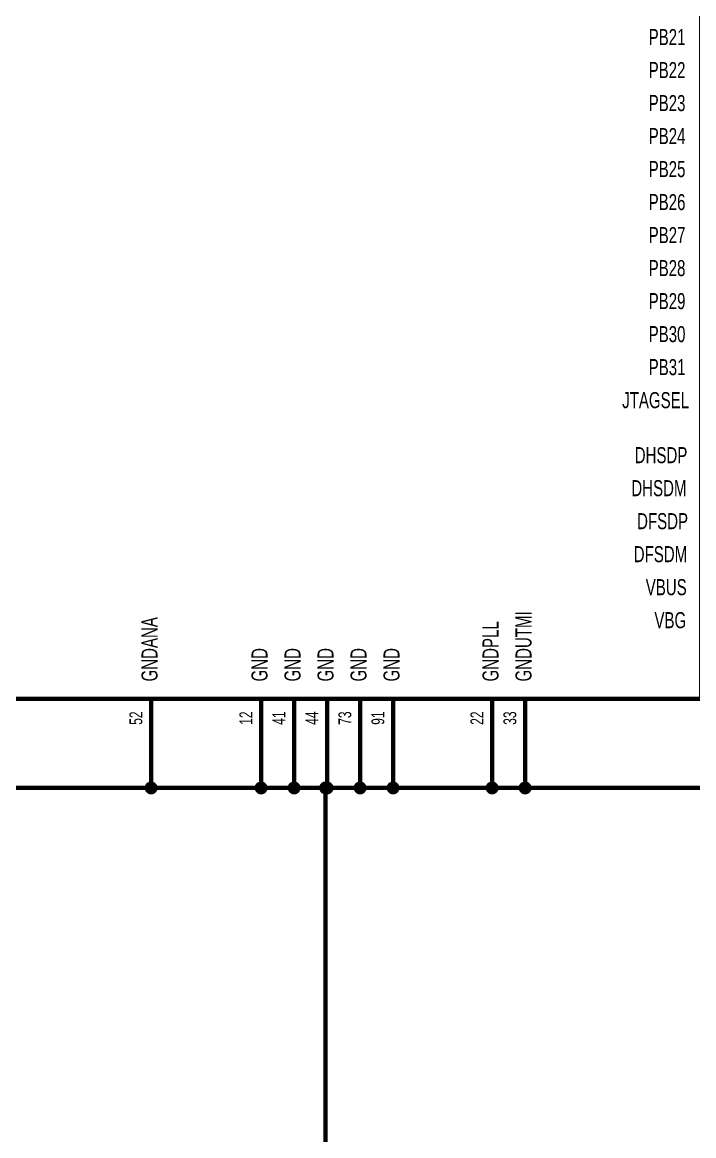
# Model space of a CAD drawing. Extents: x -0.3 to 11.2, y -0.5 to 7.6.
# Drawn here: x 4.817 to 6.343, y 1.018 to 3.548 of the extents above; entities that cross this region are included whole.
import ezdxf
from ezdxf.enums import TextEntityAlignment as Align

# ---------------------------------------------------------------- set-up
doc = ezdxf.new("R2010")
doc.units = 0
for name, color, linetype in [('Element', 253, 'CONTINUOUS'), ('Net', 50, 'CONTINUOUS'), ('Pin', 50, 'CONTINUOUS')]:
    doc.layers.add(name, color=color, linetype=linetype)

msp = doc.modelspace()

# ---------------------------------------------------------------- linework, layer by layer
at = {"layer": 'Element', "linetype": 'CONTINUOUS', "const_width": 0.0098}
msp.add_lwpolyline([(4.635, 5.4861), (6.36, 5.4861), (6.36, 2.0111), (4.635, 2.0111), (4.635, 5.4861)], dxfattribs=at)
at = {"layer": 'Net', "linetype": 'CONTINUOUS', "const_width": 0.0098}
for points in [[(5.11, 1.8611), (5.11, 1.8085)], [(5.36, 1.8611), (5.36, 1.8085)], [(5.435, 1.8085), (5.435, 1.8611)], [(5.51, 1.8611), (5.51, 1.8085)], [(5.585, 1.8611), (5.585, 1.8085)], [(5.66, 1.8611), (5.66, 1.8085)], [(5.885, 1.8611), (5.885, 1.8085)], [(5.96, 1.8611), (5.96, 1.8085)], [(5.1001, 1.8085), (5.1006, 1.8055), (5.102, 1.8028), (5.1042, 1.8006), (5.1069, 1.7992), (5.11, 1.7987), (5.113, 1.7992), (5.1158, 1.8006), (5.1179, 1.8028), (5.1193, 1.8055), (5.1198, 1.8085), (5.1193, 1.8116), (5.1179, 1.8143), (5.1158, 1.8165), (5.113, 1.8179), (5.11, 1.8184), (5.1069, 1.8179), (5.1042, 1.8165), (5.102, 1.8143), (5.1006, 1.8116), (5.1001, 1.8085)], [(5.3501, 1.8085), (5.3506, 1.8055), (5.352, 1.8028), (5.3542, 1.8006), (5.3569, 1.7992), (5.36, 1.7987), (5.363, 1.7992), (5.3658, 1.8006), (5.3679, 1.8028), (5.3693, 1.8055), (5.3698, 1.8085), (5.3693, 1.8116), (5.3679, 1.8143), (5.3658, 1.8165), (5.363, 1.8179), (5.36, 1.8184), (5.3569, 1.8179), (5.3542, 1.8165), (5.352, 1.8143), (5.3506, 1.8116), (5.3501, 1.8085)], [(5.4251, 1.8085), (5.4256, 1.8055), (5.427, 1.8028), (5.4292, 1.8006), (5.4319, 1.7992), (5.435, 1.7987), (5.438, 1.7992), (5.4408, 1.8006), (5.4429, 1.8028), (5.4443, 1.8055), (5.4448, 1.8085), (5.4443, 1.8116), (5.4429, 1.8143), (5.4408, 1.8165), (5.438, 1.8179), (5.435, 1.8184), (5.4319, 1.8179), (5.4292, 1.8165), (5.427, 1.8143), (5.4256, 1.8116), (5.4251, 1.8085)], [(5.4968, 1.8085), (5.4972, 1.8055), (5.4986, 1.8028), (5.5008, 1.8006), (5.5036, 1.7992), (5.5066, 1.7987), (5.5096, 1.7992), (5.5124, 1.8006), (5.5146, 1.8028), (5.516, 1.8055), (5.5164, 1.8085), (5.516, 1.8116), (5.5146, 1.8143), (5.5124, 1.8165), (5.5096, 1.8179), (5.5066, 1.8184), (5.5036, 1.8179), (5.5008, 1.8165), (5.4986, 1.8143), (5.4972, 1.8116), (5.4968, 1.8085)], [(5.5001, 1.8085), (5.5006, 1.8055), (5.502, 1.8028), (5.5042, 1.8006), (5.5069, 1.7992), (5.51, 1.7987), (5.513, 1.7992), (5.5158, 1.8006), (5.5179, 1.8028), (5.5193, 1.8055), (5.5198, 1.8085), (5.5193, 1.8116), (5.5179, 1.8143), (5.5158, 1.8165), (5.513, 1.8179), (5.51, 1.8184), (5.5069, 1.8179), (5.5042, 1.8165), (5.502, 1.8143), (5.5006, 1.8116), (5.5001, 1.8085)], [(5.5751, 1.8085), (5.5756, 1.8055), (5.577, 1.8028), (5.5792, 1.8006), (5.5819, 1.7992), (5.585, 1.7987), (5.588, 1.7992), (5.5908, 1.8006), (5.5929, 1.8028), (5.5943, 1.8055), (5.5948, 1.8085), (5.5943, 1.8116), (5.5929, 1.8143), (5.5908, 1.8165), (5.588, 1.8179), (5.585, 1.8184), (5.5819, 1.8179), (5.5792, 1.8165), (5.577, 1.8143), (5.5756, 1.8116), (5.5751, 1.8085)], [(5.6501, 1.8085), (5.6506, 1.8055), (5.652, 1.8028), (5.6542, 1.8006), (5.6569, 1.7992), (5.66, 1.7987), (5.663, 1.7992), (5.6658, 1.8006), (5.6679, 1.8028), (5.6693, 1.8055), (5.6698, 1.8085), (5.6693, 1.8116), (5.6679, 1.8143), (5.6658, 1.8165), (5.663, 1.8179), (5.66, 1.8184), (5.6569, 1.8179), (5.6542, 1.8165), (5.652, 1.8143), (5.6506, 1.8116), (5.6501, 1.8085)], [(5.8751, 1.8085), (5.8756, 1.8055), (5.877, 1.8028), (5.8792, 1.8006), (5.8819, 1.7992), (5.885, 1.7987), (5.888, 1.7992), (5.8908, 1.8006), (5.8929, 1.8028), (5.8943, 1.8055), (5.8948, 1.8085), (5.8943, 1.8116), (5.8929, 1.8143), (5.8908, 1.8165), (5.888, 1.8179), (5.885, 1.8184), (5.8819, 1.8179), (5.8792, 1.8165), (5.877, 1.8143), (5.8756, 1.8116), (5.8751, 1.8085)], [(5.9501, 1.8085), (5.9506, 1.8055), (5.952, 1.8028), (5.9542, 1.8006), (5.9569, 1.7992), (5.96, 1.7987), (5.963, 1.7992), (5.9658, 1.8006), (5.9679, 1.8028), (5.9693, 1.8055), (5.9698, 1.8085), (5.9693, 1.8116), (5.9679, 1.8143), (5.9658, 1.8165), (5.963, 1.8179), (5.96, 1.8184), (5.9569, 1.8179), (5.9542, 1.8165), (5.952, 1.8143), (5.9506, 1.8116), (5.9501, 1.8085)], [(4.408, 1.8085), (5.11, 1.8085)], [(5.11, 1.8085), (5.36, 1.8085)], [(5.36, 1.8085), (5.435, 1.8085)], [(5.51, 1.8085), (5.435, 1.8085)], [(5.435, 1.8085), (5.435, 1.8085)], [(5.435, 1.8085), (5.435, 1.8085)], [(5.5066, 1.8085), (5.5066, 0.9556)], [(5.585, 1.8085), (5.51, 1.8085)], [(5.51, 1.8085), (5.51, 1.8085)], [(5.51, 1.8085), (5.51, 1.8085)], [(5.66, 1.8085), (5.585, 1.8085)], [(5.885, 1.8085), (5.66, 1.8085)], [(5.96, 1.8085), (5.885, 1.8085)], [(5.96, 1.8085), (6.5466, 1.8085)]]:
    msp.add_lwpolyline(points, dxfattribs=at)
at = {"layer": 'Net', "linetype": 'CONTINUOUS', "const_width": 0.0049}
for points in [[(5.1075, 1.8611, 1), (5.1124, 1.8611, 1), (5.1075, 1.8611, 1)], [(5.3575, 1.8611, 1), (5.3624, 1.8611, 1), (5.3575, 1.8611, 1)], [(5.4325, 1.8611, 1), (5.4374, 1.8611, 1), (5.4325, 1.8611, 1)], [(5.5075, 1.8611, 1), (5.5124, 1.8611, 1), (5.5075, 1.8611, 1)], [(5.5825, 1.8611, 1), (5.5874, 1.8611, 1), (5.5825, 1.8611, 1)], [(5.6575, 1.8611, 1), (5.6624, 1.8611, 1), (5.6575, 1.8611, 1)], [(5.8825, 1.8611, 1), (5.8874, 1.8611, 1), (5.8825, 1.8611, 1)], [(5.9575, 1.8611, 1), (5.9624, 1.8611, 1), (5.9575, 1.8611, 1)], [(5.0977, 1.8085, 1), (5.1026, 1.8085, 1), (5.0977, 1.8085, 1)], [(5.1075, 1.8085, 1), (5.1124, 1.8085, 1), (5.1075, 1.8085, 1)], [(5.1075, 1.8085, 1), (5.1124, 1.8085, 1), (5.1075, 1.8085, 1)], [(5.1075, 1.8085, 1), (5.1124, 1.8085, 1), (5.1075, 1.8085, 1)], [(5.3477, 1.8085, 1), (5.3526, 1.8085, 1), (5.3477, 1.8085, 1)], [(5.3575, 1.8085, 1), (5.3624, 1.8085, 1), (5.3575, 1.8085, 1)], [(5.3575, 1.8085, 1), (5.3624, 1.8085, 1), (5.3575, 1.8085, 1)], [(5.3575, 1.8085, 1), (5.3624, 1.8085, 1), (5.3575, 1.8085, 1)], [(5.4227, 1.8085, 1), (5.4276, 1.8085, 1), (5.4227, 1.8085, 1)], [(5.4325, 1.8085, 1), (5.4374, 1.8085, 1), (5.4325, 1.8085, 1)], [(5.4325, 1.8085, 1), (5.4374, 1.8085, 1), (5.4325, 1.8085, 1)], [(5.4325, 1.8085, 1), (5.4374, 1.8085, 1), (5.4325, 1.8085, 1)], [(5.4325, 1.8085, 1), (5.4374, 1.8085, 1), (5.4325, 1.8085, 1)], [(5.4325, 1.8085, 1), (5.4374, 1.8085, 1), (5.4325, 1.8085, 1)], [(5.4943, 1.8085, 1), (5.4992, 1.8085, 1), (5.4943, 1.8085, 1)], [(5.4977, 1.8085, 1), (5.5026, 1.8085, 1), (5.4977, 1.8085, 1)], [(5.5041, 1.8085, 1), (5.5091, 1.8085, 1), (5.5041, 1.8085, 1)], [(5.5075, 1.8085, 1), (5.5124, 1.8085, 1), (5.5075, 1.8085, 1)], [(5.5075, 1.8085, 1), (5.5124, 1.8085, 1), (5.5075, 1.8085, 1)], [(5.5075, 1.8085, 1), (5.5124, 1.8085, 1), (5.5075, 1.8085, 1)], [(5.5075, 1.8085, 1), (5.5124, 1.8085, 1), (5.5075, 1.8085, 1)], [(5.5075, 1.8085, 1), (5.5124, 1.8085, 1), (5.5075, 1.8085, 1)], [(5.5727, 1.8085, 1), (5.5776, 1.8085, 1), (5.5727, 1.8085, 1)], [(5.5825, 1.8085, 1), (5.5874, 1.8085, 1), (5.5825, 1.8085, 1)], [(5.5825, 1.8085, 1), (5.5874, 1.8085, 1), (5.5825, 1.8085, 1)], [(5.5825, 1.8085, 1), (5.5874, 1.8085, 1), (5.5825, 1.8085, 1)], [(5.6477, 1.8085, 1), (5.6526, 1.8085, 1), (5.6477, 1.8085, 1)], [(5.6575, 1.8085, 1), (5.6624, 1.8085, 1), (5.6575, 1.8085, 1)], [(5.6575, 1.8085, 1), (5.6624, 1.8085, 1), (5.6575, 1.8085, 1)], [(5.6575, 1.8085, 1), (5.6624, 1.8085, 1), (5.6575, 1.8085, 1)], [(5.8727, 1.8085, 1), (5.8776, 1.8085, 1), (5.8727, 1.8085, 1)], [(5.8825, 1.8085, 1), (5.8874, 1.8085, 1), (5.8825, 1.8085, 1)], [(5.8825, 1.8085, 1), (5.8874, 1.8085, 1), (5.8825, 1.8085, 1)], [(5.8825, 1.8085, 1), (5.8874, 1.8085, 1), (5.8825, 1.8085, 1)], [(5.9477, 1.8085, 1), (5.9526, 1.8085, 1), (5.9477, 1.8085, 1)], [(5.9575, 1.8085, 1), (5.9624, 1.8085, 1), (5.9575, 1.8085, 1)], [(5.9575, 1.8085, 1), (5.9624, 1.8085, 1), (5.9575, 1.8085, 1)], [(5.9575, 1.8085, 1), (5.9624, 1.8085, 1), (5.9575, 1.8085, 1)]]:
    msp.add_lwpolyline(points, format="xyb", dxfattribs=at)
at = {"layer": 'Pin', "linetype": 'CONTINUOUS', "const_width": 0.0098}
for points in [[(5.11, 2.0111), (5.11, 1.8611)], [(5.36, 2.0111), (5.36, 1.8611)], [(5.435, 2.0111), (5.435, 1.8611)], [(5.51, 2.0111), (5.51, 1.8611)], [(5.585, 2.0111), (5.585, 1.8611)], [(5.66, 2.0111), (5.66, 1.8611)], [(5.885, 2.0111), (5.885, 1.8611)], [(5.96, 2.0111), (5.96, 1.8611)]]:
    msp.add_lwpolyline(points, dxfattribs=at)
at = {"layer": 'Pin', "linetype": 'CONTINUOUS', "const_width": 0.0049}
for points in [[(5.1075, 2.0111, 1), (5.1124, 2.0111, 1), (5.1075, 2.0111, 1)], [(5.3575, 2.0111, 1), (5.3624, 2.0111, 1), (5.3575, 2.0111, 1)], [(5.4325, 2.0111, 1), (5.4374, 2.0111, 1), (5.4325, 2.0111, 1)], [(5.5075, 2.0111, 1), (5.5124, 2.0111, 1), (5.5075, 2.0111, 1)], [(5.5825, 2.0111, 1), (5.5874, 2.0111, 1), (5.5825, 2.0111, 1)], [(5.6575, 2.0111, 1), (5.6624, 2.0111, 1), (5.6575, 2.0111, 1)], [(5.8825, 2.0111, 1), (5.8874, 2.0111, 1), (5.8825, 2.0111, 1)], [(5.9575, 2.0111, 1), (5.9624, 2.0111, 1), (5.9575, 2.0111, 1)], [(5.1075, 1.8611, 1), (5.1124, 1.8611, 1), (5.1075, 1.8611, 1)], [(5.3575, 1.8611, 1), (5.3624, 1.8611, 1), (5.3575, 1.8611, 1)], [(5.4325, 1.8611, 1), (5.4374, 1.8611, 1), (5.4325, 1.8611, 1)], [(5.5075, 1.8611, 1), (5.5124, 1.8611, 1), (5.5075, 1.8611, 1)], [(5.5825, 1.8611, 1), (5.5874, 1.8611, 1), (5.5825, 1.8611, 1)], [(5.6575, 1.8611, 1), (5.6624, 1.8611, 1), (5.6575, 1.8611, 1)], [(5.8825, 1.8611, 1), (5.8874, 1.8611, 1), (5.8825, 1.8611, 1)], [(5.9575, 1.8611, 1), (5.9624, 1.8611, 1), (5.9575, 1.8611, 1)]]:
    msp.add_lwpolyline(points, format="xyb", dxfattribs=at)

# ---------------------------------------------------------------- texts
at = {"layer": 'Pin', "width": 0.7}
for s, p in [('PB21', (6.2408, 3.533)), ('PB22', (6.2408, 3.458)), ('PB23', (6.2408, 3.383)), ('PB24', (6.2408, 3.308)), ('PB25', (6.2408, 3.233)), ('PB26', (6.2408, 3.158)), ('PB27', (6.2408, 3.083)), ('PB28', (6.2408, 3.008)), ('PB29', (6.2408, 2.933)), ('PB30', (6.2408, 2.858)), ('PB31', (6.2408, 2.783)), ('JTAGSEL', (6.1806, 2.708)), ('DHSDP', (6.2091, 2.583)), ('DHSDM', (6.2014, 2.508)), ('DFSDP', (6.2145, 2.433)), ('DFSDM', (6.2069, 2.358)), ('VBUS', (6.2342, 2.283)), ('VBG', (6.2539, 2.208))]:
    msp.add_text(s, height=0.0365, dxfattribs=at).set_placement(p, align=Align.TOP_LEFT)
for s, height, p in [('GNDUTMI', 0.0365, (5.9381, 2.0505)), ('GNDANA', 0.0365, (5.0881, 2.0505)), ('GNDPLL', 0.0365, (5.8631, 2.0505)), ('GND', 0.0365, (5.3381, 2.0505)), ('GND', 0.0365, (5.4131, 2.0505)), ('GND', 0.0365, (5.4881, 2.0505)), ('GND', 0.0365, (5.5631, 2.0505)), ('GND', 0.0365, (5.6381, 2.0505)), ('52', 0.0292, (5.0608, 1.952)), ('12', 0.0292, (5.3108, 1.952)), ('41', 0.0292, (5.3858, 1.952)), ('44', 0.0292, (5.4608, 1.952)), ('73', 0.0292, (5.5358, 1.952)), ('91', 0.0292, (5.6108, 1.952)), ('22', 0.0292, (5.8358, 1.952)), ('33', 0.0292, (5.9108, 1.952))]:
    msp.add_text(s, height=height, rotation=90, dxfattribs=at).set_placement(p, align=Align.TOP_LEFT)

doc.saveas('drawing.dxf')
